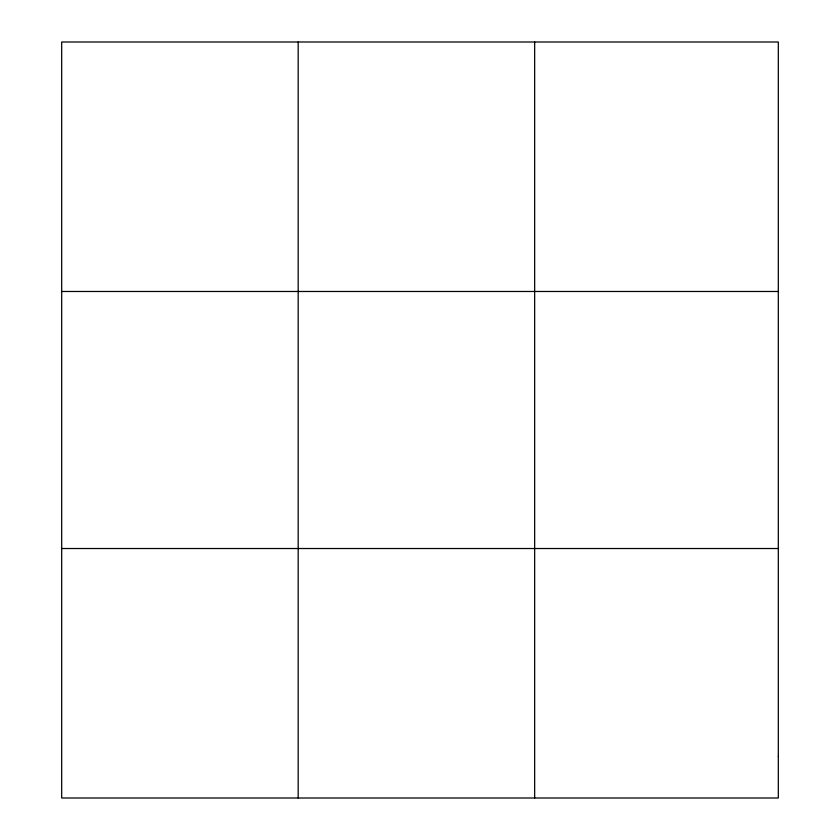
<?xml version="1.0" encoding="UTF-8"?>
<svg xmlns="http://www.w3.org/2000/svg" width="840" height="840" viewBox="0 0 840 840"><rect width="100%" height="100%" fill="white"/><g stroke="black" fill="none" stroke-linecap="round" stroke-linejoin="round"><path stroke-width="1.26" d="M298.179 798L298.179 42M534.66 798L534.66 42M61.688 291.48L778.312 291.48M61.688 548.52L778.312 548.52M778.312 756.42L778.312 798L61.688 798L61.688 42L778.312 42L778.312 756.42"/></g></svg>
